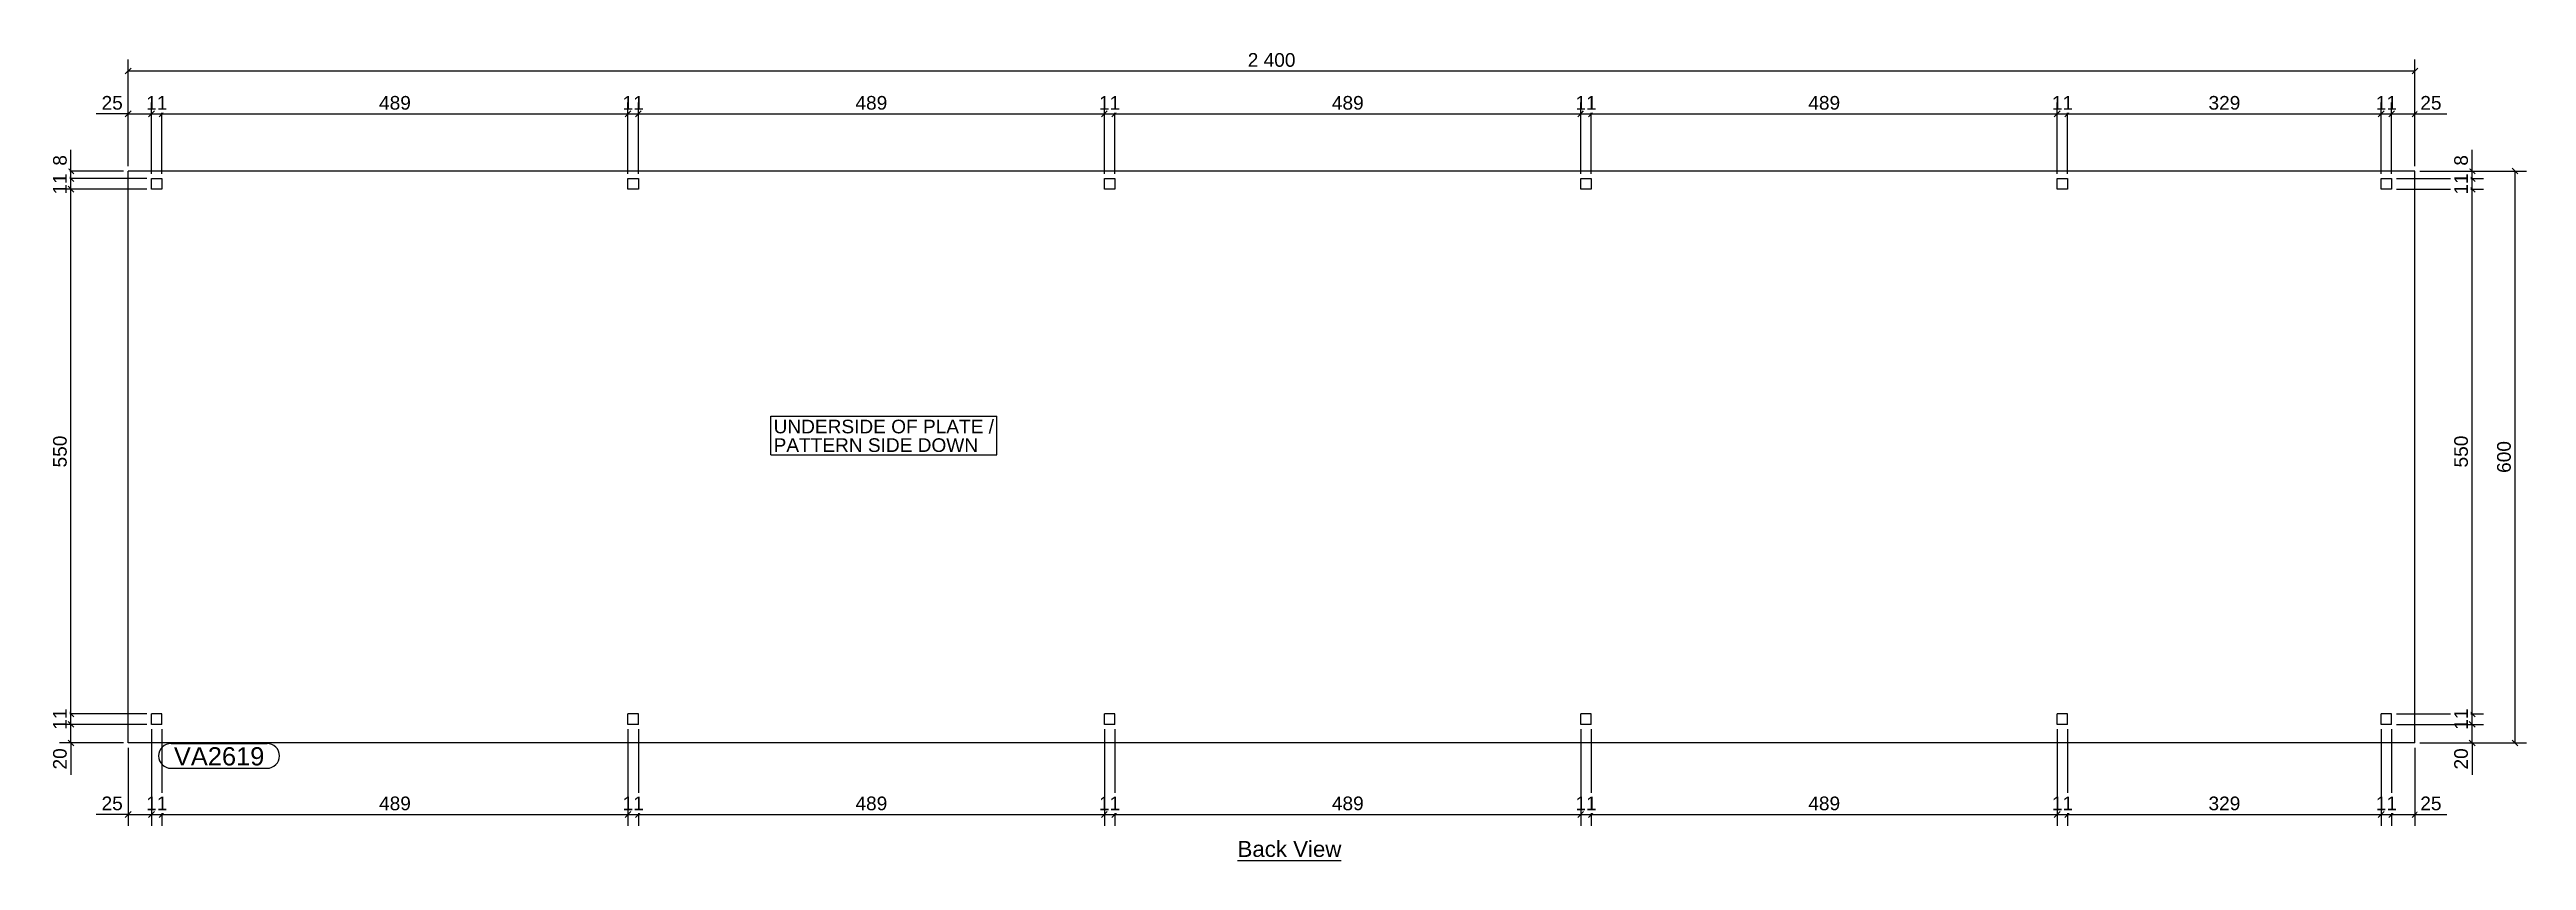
# Model space of a CAD drawing. Header units: millimetres. Extents: x 12 to 2612, y 22 to 873.
import ezdxf

# ---------------------------------------------------------------- set-up
doc = ezdxf.new("R2010")
doc.units = ezdxf.units.MM
doc.styles.add('Arial', font='ARIAL.TTF', dxfattribs={"height": 0.2})

# ---------------------------------------------------------------- blocks, each defined once
blk = doc.blocks.new('Unknown-35602639-11 - 4373')
at = {"color": 6, "linetype": 'Continuous'}
blk.add_line((1258.8, 22.5), (1367.7, 22.5), dxfattribs=at)
at = {"color": 0, "linetype": 'Continuous'}
blk.add_wipeout([(1367.7, 26.2), (1367.7, 43.8), (1258.8, 43.8), (1258.8, 26.2)], dxfattribs=at)
at = {"color": 6, "linetype": 'Continuous', "style": 'Arial'}
blk.add_text('Back View', height=16.71, dxfattribs=at).set_placement((1258.8, 26.2))
blk = doc.blocks.new('Part-35602639-4408 - 4373')
at = {"color": 30, "linetype": 'Continuous'}
for p, q in [((2494.5, 745.8), (94.5, 745.8)), ((94.5, 145.8), (94.5, 745.8)), ((119, 726.8), (119, 737.8)), ((119, 737.8), (130, 737.8)), ((130, 737.8), (130, 726.8)), ((619, 726.8), (619, 737.8)), ((619, 737.8), (630, 737.8)), ((630, 737.8), (630, 726.8)), ((1119, 726.8), (1119, 737.8)), ((1119, 737.8), (1130, 737.8)), ((1130, 737.8), (1130, 726.8)), ((1619, 726.8), (1619, 737.8)), ((1619, 737.8), (1630, 737.8)), ((1630, 737.8), (1630, 726.8)), ((2119, 726.8), (2119, 737.8)), ((2119, 737.8), (2130, 737.8)), ((2130, 737.8), (2130, 726.8)), ((2459, 726.8), (2459, 737.8)), ((2459, 737.8), (2470, 737.8)), ((2470, 737.8), (2470, 726.8)), ((2494.5, 145.8), (2494.5, 745.8)), ((130, 726.8), (119, 726.8)), ((630, 726.8), (619, 726.8)), ((1130, 726.8), (1119, 726.8)), ((1630, 726.8), (1619, 726.8)), ((2130, 726.8), (2119, 726.8)), ((2470, 726.8), (2459, 726.8)), ((130, 176.3), (119, 176.3)), ((119, 165.3), (119, 176.3)), ((130, 165.3), (119, 165.3)), ((130, 165.3), (130, 176.3)), ((630, 176.3), (619, 176.3)), ((619, 165.3), (619, 176.3)), ((630, 165.3), (619, 165.3)), ((630, 165.3), (630, 176.3)), ((1130, 176.3), (1119, 176.3)), ((1119, 165.3), (1119, 176.3)), ((1130, 165.3), (1119, 165.3)), ((1130, 165.3), (1130, 176.3)), ((1630, 176.3), (1619, 176.3)), ((1619, 165.3), (1619, 176.3)), ((1630, 165.3), (1619, 165.3)), ((1630, 165.3), (1630, 176.3)), ((2130, 176.3), (2119, 176.3)), ((2119, 165.3), (2119, 176.3)), ((2130, 165.3), (2119, 165.3)), ((2130, 165.3), (2130, 176.3)), ((2470, 176.3), (2459, 176.3)), ((2459, 165.3), (2459, 176.3)), ((2470, 165.3), (2459, 165.3)), ((2470, 165.3), (2470, 176.3)), ((2494.5, 145.8), (94.5, 145.8))]:
    blk.add_line(p, q, dxfattribs=at)
blk = doc.blocks.new('StraightDimension-35602639-4540 - 4373')
at = {"color": 7, "linetype": 'Continuous'}
for p, q in [((2557.5, 723.7), (2551.5, 729.8)), ((2475, 726.8), (2566.5, 726.8)), ((2554.5, 176.3), (2554.5, 726.8)), ((2475, 176.3), (2566.5, 176.3)), ((2551.5, 179.3), (2557.5, 173.3))]:
    blk.add_line(p, q, dxfattribs=at)
at = {"color": 0}
blk.add_wipeout([(2553, 471.2), (2532, 471.2), (2532, 431.8), (2553, 431.8)], dxfattribs=at)
at = {"color": 96, "style": 'Arial'}
blk.add_text('550', height=14.33, rotation=90.0002, dxfattribs=at).set_placement((2550, 434.8))
blk = doc.blocks.new('StraightDimension-35602639-4412 - 4373')
at = {"color": 7, "linetype": 'Continuous'}
for p, q in [((89.5, 745.8), (22.5, 745.8)), ((114, 737.8), (22.5, 737.8)), ((31.5, 748.8), (37.5, 742.7)), ((37.5, 734.7), (31.5, 740.8)), ((34.5, 737.8), (34.5, 745.8))]:
    blk.add_line(p, q, dxfattribs=at)
at = {"color": 0}
blk.add_wipeout([(33, 765.5), (12, 765.5), (12, 748.4), (33, 748.4)], dxfattribs=at)
at = {"color": 7, "linetype": 'Continuous'}
blk.add_line((34.5, 745.8), (34.5, 768.1), dxfattribs=at)
blk.add_line((34.5, 745.8), (34.5, 768.1), dxfattribs=at)
at = {"color": 96, "style": 'Arial'}
blk.add_text('8', height=14.3, rotation=90.0002, dxfattribs=at).set_placement((30, 751.4))
blk = doc.blocks.new('StraightDimension-35602639-4541 - 4373')
at = {"color": 7, "linetype": 'Continuous'}
for p, q in [((2475, 176.3), (2566.5, 176.3)), ((2475, 165.3), (2566.5, 165.3)), ((2551.5, 179.3), (2557.5, 173.3)), ((2557.5, 162.3), (2551.5, 168.3)), ((2554.5, 165.3), (2554.5, 176.3))]:
    blk.add_line(p, q, dxfattribs=at)
at = {"color": 0}
blk.add_wipeout([(2553, 184.9), (2532, 184.9), (2532, 156.6), (2553, 156.6)], dxfattribs=at)
at = {"color": 96, "style": 'Arial'}
blk.add_text('11', height=14.33, rotation=90.0002, dxfattribs=at).set_placement((2550, 159.6))
blk = doc.blocks.new('StraightDimension-35602639-4413 - 4373')
at = {"color": 7, "linetype": 'Continuous'}
for p, q in [((114, 737.8), (22.5, 737.8)), ((31.5, 740.8), (37.5, 734.7)), ((37.5, 723.7), (31.5, 729.8)), ((34.5, 726.8), (34.5, 737.8)), ((114, 726.8), (22.5, 726.8))]:
    blk.add_line(p, q, dxfattribs=at)
at = {"color": 0}
blk.add_wipeout([(33, 746.4), (12, 746.4), (12, 718.1), (33, 718.1)], dxfattribs=at)
at = {"color": 96, "style": 'Arial'}
blk.add_text('11', height=14.33, rotation=90.0002, dxfattribs=at).set_placement((30, 721.1))
blk = doc.blocks.new('StraightDimension-35602639-4542 - 4373')
at = {"color": 7, "linetype": 'Continuous'}
for p, q in [((2475, 165.3), (2566.5, 165.3)), ((2551.5, 168.3), (2557.5, 162.3)), ((2554.5, 145.8), (2554.5, 165.3)), ((2499.5, 145.8), (2566.5, 145.8)), ((2557.5, 142.7), (2551.5, 148.8))]:
    blk.add_line(p, q, dxfattribs=at)
at = {"color": 0}
blk.add_wipeout([(2553, 143.1), (2532, 143.1), (2532, 114.9), (2553, 114.9)], dxfattribs=at)
at = {"color": 7, "linetype": 'Continuous'}
blk.add_line((2554.5, 145.8), (2554.5, 112.3), dxfattribs=at)
blk.add_line((2554.5, 145.8), (2554.5, 112.3), dxfattribs=at)
at = {"color": 96, "style": 'Arial'}
blk.add_text('20', height=14.33, rotation=90.0002, dxfattribs=at).set_placement((2550, 117.9))
blk = doc.blocks.new('StraightDimension-35602639-4414 - 4373')
at = {"color": 7, "linetype": 'Continuous'}
for p, q in [((37.5, 723.7), (31.5, 729.8)), ((114, 726.8), (22.5, 726.8)), ((34.5, 176.3), (34.5, 726.8)), ((114, 176.3), (22.5, 176.3)), ((31.5, 179.3), (37.5, 173.3))]:
    blk.add_line(p, q, dxfattribs=at)
at = {"color": 0}
blk.add_wipeout([(33, 471.2), (12, 471.2), (12, 431.8), (33, 431.8)], dxfattribs=at)
at = {"color": 96, "style": 'Arial'}
blk.add_text('550', height=14.33, rotation=90.0002, dxfattribs=at).set_placement((30, 434.8))
blk = doc.blocks.new('StraightDimension-35602639-4415 - 4373')
at = {"color": 7, "linetype": 'Continuous'}
for p, q in [((114, 176.3), (22.5, 176.3)), ((114, 165.3), (22.5, 165.3)), ((31.5, 179.3), (37.5, 173.3)), ((37.5, 162.3), (31.5, 168.3)), ((34.5, 165.3), (34.5, 176.3))]:
    blk.add_line(p, q, dxfattribs=at)
at = {"color": 0}
blk.add_wipeout([(33, 184.9), (12, 184.9), (12, 156.6), (33, 156.6)], dxfattribs=at)
at = {"color": 96, "style": 'Arial'}
blk.add_text('11', height=14.33, rotation=90.0002, dxfattribs=at).set_placement((30, 159.6))
blk = doc.blocks.new('StraightDimension-35602639-4416 - 4373')
at = {"color": 7, "linetype": 'Continuous'}
for p, q in [((114, 165.3), (22.5, 165.3)), ((31.5, 168.3), (37.5, 162.3)), ((34.5, 145.8), (34.5, 165.3)), ((89.5, 145.8), (22.5, 145.8)), ((37.5, 142.7), (31.5, 148.8))]:
    blk.add_line(p, q, dxfattribs=at)
at = {"color": 0}
blk.add_wipeout([(33, 143.1), (12, 143.1), (12, 114.9), (33, 114.9)], dxfattribs=at)
at = {"color": 7, "linetype": 'Continuous'}
blk.add_line((34.5, 145.8), (34.5, 112.3), dxfattribs=at)
blk.add_line((34.5, 145.8), (34.5, 112.3), dxfattribs=at)
at = {"color": 96, "style": 'Arial'}
blk.add_text('20', height=14.33, rotation=90.0002, dxfattribs=at).set_placement((30, 117.9))
blk = doc.blocks.new('StraightDimension-35602639-4538 - 4373')
at = {"color": 7, "linetype": 'Continuous'}
for p, q in [((2475, 737.8), (2566.5, 737.8)), ((2499.5, 745.8), (2566.5, 745.8)), ((2551.5, 748.8), (2557.5, 742.7)), ((2557.5, 734.7), (2551.5, 740.8)), ((2554.5, 737.8), (2554.5, 745.8))]:
    blk.add_line(p, q, dxfattribs=at)
at = {"color": 0}
blk.add_wipeout([(2553, 765.5), (2532, 765.5), (2532, 748.4), (2553, 748.4)], dxfattribs=at)
at = {"color": 7, "linetype": 'Continuous'}
blk.add_line((2554.5, 745.8), (2554.5, 768.1), dxfattribs=at)
blk.add_line((2554.5, 745.8), (2554.5, 768.1), dxfattribs=at)
at = {"color": 96, "style": 'Arial'}
blk.add_text('8', height=14.3, rotation=90.0002, dxfattribs=at).set_placement((2550, 751.4))
blk = doc.blocks.new('StraightDimension-35602639-4539 - 4373')
at = {"color": 7, "linetype": 'Continuous'}
for p, q in [((2475, 737.8), (2566.5, 737.8)), ((2551.5, 740.8), (2557.5, 734.7)), ((2557.5, 723.7), (2551.5, 729.8)), ((2554.5, 726.8), (2554.5, 737.8)), ((2475, 726.8), (2566.5, 726.8))]:
    blk.add_line(p, q, dxfattribs=at)
at = {"color": 0}
blk.add_wipeout([(2553, 746.4), (2532, 746.4), (2532, 718.1), (2553, 718.1)], dxfattribs=at)
at = {"color": 96, "style": 'Arial'}
blk.add_text('11', height=14.33, rotation=90.0002, dxfattribs=at).set_placement((2550, 721.1))
blk = doc.blocks.new('StraightDimension-35602639-4634 - 4373')
at = {"color": 7, "linetype": 'Continuous'}
for p, q in [((2456, 802.7), (2462, 808.8)), ((2459, 742.8), (2459, 817.8)), ((2473, 808.8), (2467, 802.7)), ((2470, 742.8), (2470, 817.8)), ((2459, 805.8), (2470, 805.8))]:
    blk.add_line(p, q, dxfattribs=at)
at = {"color": 0}
blk.add_wipeout([(2478.6, 807.2), (2478.6, 828.3), (2450.4, 828.3), (2450.4, 807.2)], dxfattribs=at)
at = {"color": 96, "style": 'Arial'}
blk.add_text('11', height=14.33, dxfattribs=at).set_placement((2453.4, 810.2))
blk = doc.blocks.new('StraightDimension-35602639-4575 - 4373')
at = {"color": 7, "linetype": 'Continuous'}
for p, q in [((2499.5, 745.8), (2611.5, 745.8)), ((2602.5, 742.7), (2596.5, 748.8)), ((2599.5, 145.8), (2599.5, 745.8)), ((2499.5, 145.8), (2611.5, 145.8)), ((2596.5, 148.8), (2602.5, 142.7))]:
    blk.add_line(p, q, dxfattribs=at)
at = {"color": 0}
blk.add_wipeout([(2598, 465.4), (2577, 465.4), (2577, 426.1), (2598, 426.1)], dxfattribs=at)
at = {"color": 96, "style": 'Arial'}
blk.add_text('600', height=14.33, rotation=90.0002, dxfattribs=at).set_placement((2595, 429.1))
blk = doc.blocks.new('StraightDimension-35602639-4580 - 4373')
at = {"color": 7, "linetype": 'Continuous'}
for p, q in [((2470, 160.3), (2470, 58.8)), ((2494.5, 140.8), (2494.5, 58.8)), ((2467, 67.7), (2473, 73.8)), ((2470, 70.8), (2494.5, 70.8)), ((2497.5, 73.8), (2491.5, 67.7))]:
    blk.add_line(p, q, dxfattribs=at)
at = {"color": 0}
blk.add_wipeout([(2525.4, 72.3), (2525.4, 93.2), (2497.1, 93.2), (2497.1, 72.3)], dxfattribs=at)
at = {"color": 7, "linetype": 'Continuous'}
blk.add_line((2494.5, 70.8), (2528, 70.8), dxfattribs=at)
blk.add_line((2494.5, 70.8), (2528, 70.8), dxfattribs=at)
at = {"color": 96, "style": 'Arial'}
blk.add_text('25', height=14.33, dxfattribs=at).set_placement((2500.1, 75.2))
blk = doc.blocks.new('StraightDimension-35602639-4581 - 4373')
at = {"color": 7, "linetype": 'Continuous'}
for p, q in [((2459, 160.3), (2459, 58.8)), ((2470, 160.3), (2470, 58.8)), ((2456, 67.7), (2462, 73.8)), ((2459, 70.8), (2470, 70.8)), ((2473, 73.8), (2467, 67.7))]:
    blk.add_line(p, q, dxfattribs=at)
at = {"color": 0}
blk.add_wipeout([(2478.6, 72.3), (2478.6, 93.2), (2450.4, 93.2), (2450.4, 72.3)], dxfattribs=at)
at = {"color": 96, "style": 'Arial'}
blk.add_text('11', height=14.33, dxfattribs=at).set_placement((2453.4, 75.2))
blk = doc.blocks.new('StraightDimension-35602639-4635 - 4373')
at = {"color": 7, "linetype": 'Continuous'}
for p, q in [((2133, 808.8), (2127, 802.7)), ((2130, 742.8), (2130, 817.8)), ((2456, 802.7), (2462, 808.8)), ((2459, 742.8), (2459, 817.8)), ((2130, 805.8), (2459, 805.8))]:
    blk.add_line(p, q, dxfattribs=at)
at = {"color": 0}
blk.add_wipeout([(2314.2, 807.2), (2314.2, 828.2), (2274.8, 828.2), (2274.8, 807.2)], dxfattribs=at)
at = {"color": 96, "style": 'Arial'}
blk.add_text('329', height=14.33, dxfattribs=at).set_placement((2277.8, 810.2))
blk = doc.blocks.new('StraightDimension-35602639-4582 - 4373')
at = {"color": 7, "linetype": 'Continuous'}
for p, q in [((2130, 160.3), (2130, 58.8)), ((2459, 160.3), (2459, 58.8)), ((2133, 73.8), (2127, 67.7)), ((2130, 70.8), (2459, 70.8)), ((2456, 67.7), (2462, 73.8))]:
    blk.add_line(p, q, dxfattribs=at)
at = {"color": 0}
blk.add_wipeout([(2314.2, 72.3), (2314.2, 93.2), (2274.8, 93.2), (2274.8, 72.3)], dxfattribs=at)
at = {"color": 96, "style": 'Arial'}
blk.add_text('329', height=14.33, dxfattribs=at).set_placement((2277.8, 75.2))
blk = doc.blocks.new('StraightDimension-35602639-4642 - 4373')
at = {"color": 7, "linetype": 'Continuous'}
for p, q in [((616, 802.7), (622, 808.8)), ((619, 742.8), (619, 817.8)), ((633, 808.8), (627, 802.7)), ((630, 742.8), (630, 817.8)), ((619, 805.8), (630, 805.8))]:
    blk.add_line(p, q, dxfattribs=at)
at = {"color": 0}
blk.add_wipeout([(638.6, 807.2), (638.6, 828.3), (610.4, 828.3), (610.4, 807.2)], dxfattribs=at)
at = {"color": 96, "style": 'Arial'}
blk.add_text('11', height=14.33, dxfattribs=at).set_placement((613.4, 810.2))
blk = doc.blocks.new('StraightDimension-35602639-4583 - 4373')
at = {"color": 7, "linetype": 'Continuous'}
for p, q in [((2119, 160.3), (2119, 58.8)), ((2130, 160.3), (2130, 58.8)), ((2116, 67.7), (2122, 73.8)), ((2119, 70.8), (2130, 70.8)), ((2133, 73.8), (2127, 67.7))]:
    blk.add_line(p, q, dxfattribs=at)
at = {"color": 0}
blk.add_wipeout([(2138.6, 72.3), (2138.6, 93.2), (2110.4, 93.2), (2110.4, 72.3)], dxfattribs=at)
at = {"color": 96, "style": 'Arial'}
blk.add_text('11', height=14.33, dxfattribs=at).set_placement((2113.4, 75.2))
blk = doc.blocks.new('StraightDimension-35602639-4584 - 4373')
at = {"color": 7, "linetype": 'Continuous'}
for p, q in [((1630, 160.3), (1630, 58.8)), ((2119, 160.3), (2119, 58.8)), ((1633, 73.8), (1627, 67.7)), ((1630, 70.8), (2119, 70.8)), ((2116, 67.7), (2122, 73.8))]:
    blk.add_line(p, q, dxfattribs=at)
at = {"color": 0}
blk.add_wipeout([(1894.2, 72.3), (1894.2, 93.2), (1854.8, 93.2), (1854.8, 72.3)], dxfattribs=at)
at = {"color": 96, "style": 'Arial'}
blk.add_text('489', height=14.33, dxfattribs=at).set_placement((1857.8, 75.2))
blk = doc.blocks.new('StraightDimension-35602639-4585 - 4373')
at = {"color": 7, "linetype": 'Continuous'}
for p, q in [((1619, 160.3), (1619, 58.8)), ((1630, 160.3), (1630, 58.8)), ((1616, 67.7), (1622, 73.8)), ((1619, 70.8), (1630, 70.8)), ((1633, 73.8), (1627, 67.7))]:
    blk.add_line(p, q, dxfattribs=at)
at = {"color": 0}
blk.add_wipeout([(1638.6, 72.3), (1638.6, 93.2), (1610.4, 93.2), (1610.4, 72.3)], dxfattribs=at)
at = {"color": 96, "style": 'Arial'}
blk.add_text('11', height=14.33, dxfattribs=at).set_placement((1613.4, 75.2))
blk = doc.blocks.new('StraightDimension-35602639-4586 - 4373')
at = {"color": 7, "linetype": 'Continuous'}
for p, q in [((1130, 160.3), (1130, 58.8)), ((1619, 160.3), (1619, 58.8)), ((1133, 73.8), (1127, 67.7)), ((1130, 70.8), (1619, 70.8)), ((1616, 67.7), (1622, 73.8))]:
    blk.add_line(p, q, dxfattribs=at)
at = {"color": 0}
blk.add_wipeout([(1394.2, 72.3), (1394.2, 93.2), (1354.8, 93.2), (1354.8, 72.3)], dxfattribs=at)
at = {"color": 96, "style": 'Arial'}
blk.add_text('489', height=14.33, dxfattribs=at).set_placement((1357.8, 75.2))
blk = doc.blocks.new('StraightDimension-35602639-4587 - 4373')
at = {"color": 7, "linetype": 'Continuous'}
for p, q in [((1119, 160.3), (1119, 58.8)), ((1130, 160.3), (1130, 58.8)), ((1116, 67.7), (1122, 73.8)), ((1119, 70.8), (1130, 70.8)), ((1133, 73.8), (1127, 67.7))]:
    blk.add_line(p, q, dxfattribs=at)
at = {"color": 0}
blk.add_wipeout([(1138.6, 72.3), (1138.6, 93.2), (1110.4, 93.2), (1110.4, 72.3)], dxfattribs=at)
at = {"color": 96, "style": 'Arial'}
blk.add_text('11', height=14.33, dxfattribs=at).set_placement((1113.4, 75.2))
blk = doc.blocks.new('StraightDimension-35602639-4588 - 4373')
at = {"color": 7, "linetype": 'Continuous'}
for p, q in [((630, 160.3), (630, 58.8)), ((1119, 160.3), (1119, 58.8)), ((633, 73.8), (627, 67.7)), ((630, 70.8), (1119, 70.8)), ((1116, 67.7), (1122, 73.8))]:
    blk.add_line(p, q, dxfattribs=at)
at = {"color": 0}
blk.add_wipeout([(894.2, 72.3), (894.2, 93.2), (854.8, 93.2), (854.8, 72.3)], dxfattribs=at)
at = {"color": 96, "style": 'Arial'}
blk.add_text('489', height=14.33, dxfattribs=at).set_placement((857.8, 75.2))
blk = doc.blocks.new('StraightDimension-35602639-4636 - 4373')
at = {"color": 7, "linetype": 'Continuous'}
for p, q in [((2116, 802.7), (2122, 808.8)), ((2119, 742.8), (2119, 817.8)), ((2133, 808.8), (2127, 802.7)), ((2130, 742.8), (2130, 817.8)), ((2119, 805.8), (2130, 805.8))]:
    blk.add_line(p, q, dxfattribs=at)
at = {"color": 0}
blk.add_wipeout([(2138.6, 807.2), (2138.6, 828.3), (2110.4, 828.3), (2110.4, 807.2)], dxfattribs=at)
at = {"color": 96, "style": 'Arial'}
blk.add_text('11', height=14.33, dxfattribs=at).set_placement((2113.4, 810.2))
blk = doc.blocks.new('StraightDimension-35602639-4589 - 4373')
at = {"color": 7, "linetype": 'Continuous'}
for p, q in [((619, 160.3), (619, 58.8)), ((630, 160.3), (630, 58.8)), ((616, 67.7), (622, 73.8)), ((619, 70.8), (630, 70.8)), ((633, 73.8), (627, 67.7))]:
    blk.add_line(p, q, dxfattribs=at)
at = {"color": 0}
blk.add_wipeout([(638.6, 72.3), (638.6, 93.2), (610.4, 93.2), (610.4, 72.3)], dxfattribs=at)
at = {"color": 96, "style": 'Arial'}
blk.add_text('11', height=14.33, dxfattribs=at).set_placement((613.4, 75.2))
blk = doc.blocks.new('StraightDimension-35602639-4643 - 4373')
at = {"color": 7, "linetype": 'Continuous'}
for p, q in [((133, 808.8), (127, 802.7)), ((130, 742.8), (130, 817.8)), ((616, 802.7), (622, 808.8)), ((619, 742.8), (619, 817.8)), ((130, 805.8), (619, 805.8))]:
    blk.add_line(p, q, dxfattribs=at)
at = {"color": 0}
blk.add_wipeout([(394.2, 807.2), (394.2, 828.2), (354.8, 828.2), (354.8, 807.2)], dxfattribs=at)
at = {"color": 96, "style": 'Arial'}
blk.add_text('489', height=14.33, dxfattribs=at).set_placement((357.8, 810.2))
blk = doc.blocks.new('StraightDimension-35602639-4590 - 4373')
at = {"color": 7, "linetype": 'Continuous'}
for p, q in [((130, 160.3), (130, 58.8)), ((619, 160.3), (619, 58.8)), ((133, 73.8), (127, 67.7)), ((130, 70.8), (619, 70.8)), ((616, 67.7), (622, 73.8))]:
    blk.add_line(p, q, dxfattribs=at)
at = {"color": 0}
blk.add_wipeout([(394.2, 72.3), (394.2, 93.2), (354.8, 93.2), (354.8, 72.3)], dxfattribs=at)
at = {"color": 96, "style": 'Arial'}
blk.add_text('489', height=14.33, dxfattribs=at).set_placement((357.8, 75.2))
blk = doc.blocks.new('StraightDimension-35602639-4591 - 4373')
at = {"color": 7, "linetype": 'Continuous'}
for p, q in [((119, 160.3), (119, 58.8)), ((130, 160.3), (130, 58.8)), ((116, 67.7), (122, 73.8)), ((119, 70.8), (130, 70.8)), ((133, 73.8), (127, 67.7))]:
    blk.add_line(p, q, dxfattribs=at)
at = {"color": 0}
blk.add_wipeout([(138.6, 72.3), (138.6, 93.2), (110.4, 93.2), (110.4, 72.3)], dxfattribs=at)
at = {"color": 96, "style": 'Arial'}
blk.add_text('11', height=14.33, dxfattribs=at).set_placement((113.4, 75.2))
blk = doc.blocks.new('StraightDimension-35602639-4592 - 4373')
at = {"color": 7, "linetype": 'Continuous'}
for p, q in [((119, 160.3), (119, 58.8)), ((94.5, 140.8), (94.5, 58.8)), ((91.5, 67.7), (97.5, 73.8)), ((94.5, 70.8), (119, 70.8)), ((122, 73.8), (116, 67.7))]:
    blk.add_line(p, q, dxfattribs=at)
at = {"color": 0}
blk.add_wipeout([(91.9, 72.3), (91.9, 93.2), (63.6, 93.2), (63.6, 72.3)], dxfattribs=at)
at = {"color": 7, "linetype": 'Continuous'}
blk.add_line((94.5, 70.8), (61, 70.8), dxfattribs=at)
blk.add_line((94.5, 70.8), (61, 70.8), dxfattribs=at)
at = {"color": 96, "style": 'Arial'}
blk.add_text('25', height=14.33, dxfattribs=at).set_placement((66.6, 75.2))
blk = doc.blocks.new('StraightDimension-35602639-4633 - 4373')
at = {"color": 7, "linetype": 'Continuous'}
for p, q in [((2467, 802.7), (2473, 808.8)), ((2470, 742.8), (2470, 817.8)), ((2497.5, 808.8), (2491.5, 802.7)), ((2494.5, 750.8), (2494.5, 817.8)), ((2470, 805.8), (2494.5, 805.8))]:
    blk.add_line(p, q, dxfattribs=at)
at = {"color": 0}
blk.add_wipeout([(2525.4, 807.2), (2525.4, 828.3), (2497.1, 828.3), (2497.1, 807.2)], dxfattribs=at)
at = {"color": 7, "linetype": 'Continuous'}
blk.add_line((2494.5, 805.8), (2528, 805.8), dxfattribs=at)
blk.add_line((2494.5, 805.8), (2528, 805.8), dxfattribs=at)
at = {"color": 96, "style": 'Arial'}
blk.add_text('25', height=14.33, dxfattribs=at).set_placement((2500.1, 810.2))
blk = doc.blocks.new('StraightDimension-35602639-4637 - 4373')
at = {"color": 7, "linetype": 'Continuous'}
for p, q in [((1633, 808.8), (1627, 802.7)), ((1630, 742.8), (1630, 817.8)), ((2116, 802.7), (2122, 808.8)), ((2119, 742.8), (2119, 817.8)), ((1630, 805.8), (2119, 805.8))]:
    blk.add_line(p, q, dxfattribs=at)
at = {"color": 0}
blk.add_wipeout([(1894.2, 807.2), (1894.2, 828.2), (1854.8, 828.2), (1854.8, 807.2)], dxfattribs=at)
at = {"color": 96, "style": 'Arial'}
blk.add_text('489', height=14.33, dxfattribs=at).set_placement((1857.8, 810.2))
blk = doc.blocks.new('StraightDimension-35602639-4638 - 4373')
at = {"color": 7, "linetype": 'Continuous'}
for p, q in [((1616, 802.7), (1622, 808.8)), ((1619, 742.8), (1619, 817.8)), ((1633, 808.8), (1627, 802.7)), ((1630, 742.8), (1630, 817.8)), ((1619, 805.8), (1630, 805.8))]:
    blk.add_line(p, q, dxfattribs=at)
at = {"color": 0}
blk.add_wipeout([(1638.6, 807.2), (1638.6, 828.3), (1610.4, 828.3), (1610.4, 807.2)], dxfattribs=at)
at = {"color": 96, "style": 'Arial'}
blk.add_text('11', height=14.33, dxfattribs=at).set_placement((1613.4, 810.2))
blk = doc.blocks.new('StraightDimension-35602639-4639 - 4373')
at = {"color": 7, "linetype": 'Continuous'}
for p, q in [((1133, 808.8), (1127, 802.7)), ((1130, 742.8), (1130, 817.8)), ((1616, 802.7), (1622, 808.8)), ((1619, 742.8), (1619, 817.8)), ((1130, 805.8), (1619, 805.8))]:
    blk.add_line(p, q, dxfattribs=at)
at = {"color": 0}
blk.add_wipeout([(1394.2, 807.2), (1394.2, 828.2), (1354.8, 828.2), (1354.8, 807.2)], dxfattribs=at)
at = {"color": 96, "style": 'Arial'}
blk.add_text('489', height=14.33, dxfattribs=at).set_placement((1357.8, 810.2))
blk = doc.blocks.new('StraightDimension-35602639-4640 - 4373')
at = {"color": 7, "linetype": 'Continuous'}
for p, q in [((1116, 802.7), (1122, 808.8)), ((1119, 742.8), (1119, 817.8)), ((1133, 808.8), (1127, 802.7)), ((1130, 742.8), (1130, 817.8)), ((1119, 805.8), (1130, 805.8))]:
    blk.add_line(p, q, dxfattribs=at)
at = {"color": 0}
blk.add_wipeout([(1138.6, 807.2), (1138.6, 828.3), (1110.4, 828.3), (1110.4, 807.2)], dxfattribs=at)
at = {"color": 96, "style": 'Arial'}
blk.add_text('11', height=14.33, dxfattribs=at).set_placement((1113.4, 810.2))
blk = doc.blocks.new('StraightDimension-35602639-4641 - 4373')
at = {"color": 7, "linetype": 'Continuous'}
for p, q in [((633, 808.8), (627, 802.7)), ((630, 742.8), (630, 817.8)), ((1116, 802.7), (1122, 808.8)), ((1119, 742.8), (1119, 817.8)), ((630, 805.8), (1119, 805.8))]:
    blk.add_line(p, q, dxfattribs=at)
at = {"color": 0}
blk.add_wipeout([(894.2, 807.2), (894.2, 828.2), (854.8, 828.2), (854.8, 807.2)], dxfattribs=at)
at = {"color": 96, "style": 'Arial'}
blk.add_text('489', height=14.33, dxfattribs=at).set_placement((857.8, 810.2))
blk = doc.blocks.new('StraightDimension-35602639-4644 - 4373')
at = {"color": 7, "linetype": 'Continuous'}
for p, q in [((116, 802.7), (122, 808.8)), ((119, 742.8), (119, 817.8)), ((133, 808.8), (127, 802.7)), ((130, 742.8), (130, 817.8)), ((119, 805.8), (130, 805.8))]:
    blk.add_line(p, q, dxfattribs=at)
at = {"color": 0}
blk.add_wipeout([(138.6, 807.2), (138.6, 828.3), (110.4, 828.3), (110.4, 807.2)], dxfattribs=at)
at = {"color": 96, "style": 'Arial'}
blk.add_text('11', height=14.33, dxfattribs=at).set_placement((113.4, 810.2))
blk = doc.blocks.new('StraightDimension-35602639-4645 - 4373')
at = {"color": 7, "linetype": 'Continuous'}
for p, q in [((91.5, 802.7), (97.5, 808.8)), ((94.5, 750.8), (94.5, 817.8)), ((122, 808.8), (116, 802.7)), ((119, 742.8), (119, 817.8)), ((94.5, 805.8), (119, 805.8))]:
    blk.add_line(p, q, dxfattribs=at)
at = {"color": 0}
blk.add_wipeout([(91.9, 807.2), (91.9, 828.2), (63.6, 828.2), (63.6, 807.2)], dxfattribs=at)
at = {"color": 7, "linetype": 'Continuous'}
blk.add_line((94.5, 805.8), (61, 805.8), dxfattribs=at)
blk.add_line((94.5, 805.8), (61, 805.8), dxfattribs=at)
at = {"color": 96, "style": 'Arial'}
blk.add_text('25', height=14.33, dxfattribs=at).set_placement((66.6, 810.2))
blk = doc.blocks.new('StraightDimension-35602639-4686 - 4373')
at = {"color": 7, "linetype": 'Continuous'}
for p, q in [((94.5, 750.8), (94.5, 862.8)), ((2494.5, 750.8), (2494.5, 862.8)), ((97.5, 853.8), (91.5, 847.7)), ((94.5, 850.8), (2494.5, 850.8)), ((2491.5, 847.7), (2497.5, 853.8))]:
    blk.add_line(p, q, dxfattribs=at)
at = {"color": 0}
blk.add_wipeout([(1322.5, 852.2), (1322.5, 873.3), (1266.5, 873.3), (1266.5, 852.2)], dxfattribs=at)
at = {"color": 96, "style": 'Arial'}
blk.add_text('2 400', height=14.33, dxfattribs=at).set_placement((1269.5, 855.2))
blk = doc.blocks.new('Mark-35602639-4690 - 4373')
at = {"color": 0}
blk.add_wipeout([(237.3, 122.2), (237.3, 142.2), (142.5, 142.2), (142.5, 122.2)], dxfattribs=at)
blk.add_wipeout([(237.3, 122.2), (237.3, 142.2), (142.5, 142.2), (142.5, 122.2)], dxfattribs=at)
at = {"color": 7, "linetype": 'Continuous'}
for p, q in [((139.5, 145.2), (240.3, 145.2)), ((139.5, 119.2), (240.3, 119.2))]:
    blk.add_line(p, q, dxfattribs=at)
for centre, start, end in [((139.5, 132.2), 90, 270), ((240.3, 132.2), 270, 90)]:
    blk.add_arc(centre, 13, start, end, dxfattribs=at)
at = {"color": 96, "style": 'Arial'}
blk.add_text('VA2619', height=19.1, dxfattribs=at).set_placement((142.5, 122.2))
blk = doc.blocks.new('Text-35602639-5479 - 4373')
at = {"color": 0, "linetype": 'Continuous'}
blk.add_wipeout([(986.3, 451.1), (986.3, 466.1), (771.9, 466.1), (771.9, 451.1)], dxfattribs=at)
at = {"color": 7, "linetype": 'Continuous'}
blk.add_line((768.9, 448.1), (1006, 448.1), dxfattribs=at)
at = {"color": 0, "linetype": 'Continuous'}
blk.add_wipeout([(1003, 470.6), (1003, 485.6), (771.9, 485.6), (771.9, 470.6)], dxfattribs=at)
at = {"color": 7, "linetype": 'Continuous'}
for p, q in [((768.9, 488.6), (1006, 488.6)), ((768.9, 448.1), (768.9, 488.6)), ((1006, 448.1), (1006, 488.6))]:
    blk.add_line(p, q, dxfattribs=at)
at = {"color": 96, "linetype": 'Continuous', "style": 'Arial'}
for s, p in [('UNDERSIDE OF PLATE /', (771.9, 470.6)), ('PATTERN SIDE DOWN', (771.9, 451.1))]:
    blk.add_text(s, height=14.326, dxfattribs=at).set_placement(p)

msp = doc.modelspace()

# ---------------------------------------------------------------- block references
for name in ['Part-35602639-4408 - 4373', 'Unknown-35602639-11 - 4373']:
    msp.add_blockref(name, (0, 0))

# ---------------------------------------------------------------- next in the draw order: block references
for name in ['StraightDimension-35602639-4642 - 4373', 'StraightDimension-35602639-4412 - 4373', 'StraightDimension-35602639-4540 - 4373', 'Text-35602639-5479 - 4373']:
    msp.add_blockref(name, (0, 0))

# ---------------------------------------------------------------- next in the draw order: block references
for name in ['StraightDimension-35602639-4643 - 4373', 'StraightDimension-35602639-4538 - 4373', 'StraightDimension-35602639-4413 - 4373', 'StraightDimension-35602639-4541 - 4373']:
    msp.add_blockref(name, (0, 0))

# ---------------------------------------------------------------- next in the draw order: block references
for name in ['StraightDimension-35602639-4644 - 4373', 'StraightDimension-35602639-4414 - 4373', 'StraightDimension-35602639-4539 - 4373', 'StraightDimension-35602639-4542 - 4373']:
    msp.add_blockref(name, (0, 0))

# ---------------------------------------------------------------- next in the draw order: block references
for name in ['StraightDimension-35602639-4645 - 4373', 'StraightDimension-35602639-4634 - 4373', 'StraightDimension-35602639-4575 - 4373', 'StraightDimension-35602639-4415 - 4373']:
    msp.add_blockref(name, (0, 0))

# ---------------------------------------------------------------- next in the draw order: block references
for name in ['StraightDimension-35602639-4635 - 4373', 'StraightDimension-35602639-4416 - 4373', 'StraightDimension-35602639-4580 - 4373']:
    msp.add_blockref(name, (0, 0))

# ---------------------------------------------------------------- next in the draw order: block references
for name in ['StraightDimension-35602639-4636 - 4373', 'StraightDimension-35602639-4633 - 4373', 'StraightDimension-35602639-4581 - 4373']:
    msp.add_blockref(name, (0, 0))

# ---------------------------------------------------------------- next in the draw order: block references
for name in ['StraightDimension-35602639-4637 - 4373', 'StraightDimension-35602639-4582 - 4373']:
    msp.add_blockref(name, (0, 0))

# ---------------------------------------------------------------- next in the draw order: block references
for name in ['StraightDimension-35602639-4638 - 4373', 'StraightDimension-35602639-4583 - 4373']:
    msp.add_blockref(name, (0, 0))

# ---------------------------------------------------------------- next in the draw order: block references
for name in ['StraightDimension-35602639-4639 - 4373', 'StraightDimension-35602639-4584 - 4373']:
    msp.add_blockref(name, (0, 0))

# ---------------------------------------------------------------- next in the draw order: block references
for name in ['StraightDimension-35602639-4640 - 4373', 'StraightDimension-35602639-4585 - 4373']:
    msp.add_blockref(name, (0, 0))

# ---------------------------------------------------------------- next in the draw order: block references
for name in ['StraightDimension-35602639-4641 - 4373', 'StraightDimension-35602639-4586 - 4373']:
    msp.add_blockref(name, (0, 0))

# ---------------------------------------------------------------- next in the draw order: block references
for name in ['StraightDimension-35602639-4686 - 4373', 'StraightDimension-35602639-4587 - 4373']:
    msp.add_blockref(name, (0, 0))

# ---------------------------------------------------------------- next in the draw order: block references
msp.add_blockref('StraightDimension-35602639-4588 - 4373', (0, 0))

# ---------------------------------------------------------------- next in the draw order: block references
msp.add_blockref('StraightDimension-35602639-4589 - 4373', (0, 0))

# ---------------------------------------------------------------- next in the draw order: block references
msp.add_blockref('StraightDimension-35602639-4590 - 4373', (0, 0))

# ---------------------------------------------------------------- next in the draw order: block references
msp.add_blockref('StraightDimension-35602639-4591 - 4373', (0, 0))

# ---------------------------------------------------------------- next in the draw order: block references
msp.add_blockref('StraightDimension-35602639-4592 - 4373', (0, 0))

# ---------------------------------------------------------------- next in the draw order: block references
msp.add_blockref('Mark-35602639-4690 - 4373', (0, 0))

doc.saveas('drawing.dxf')
